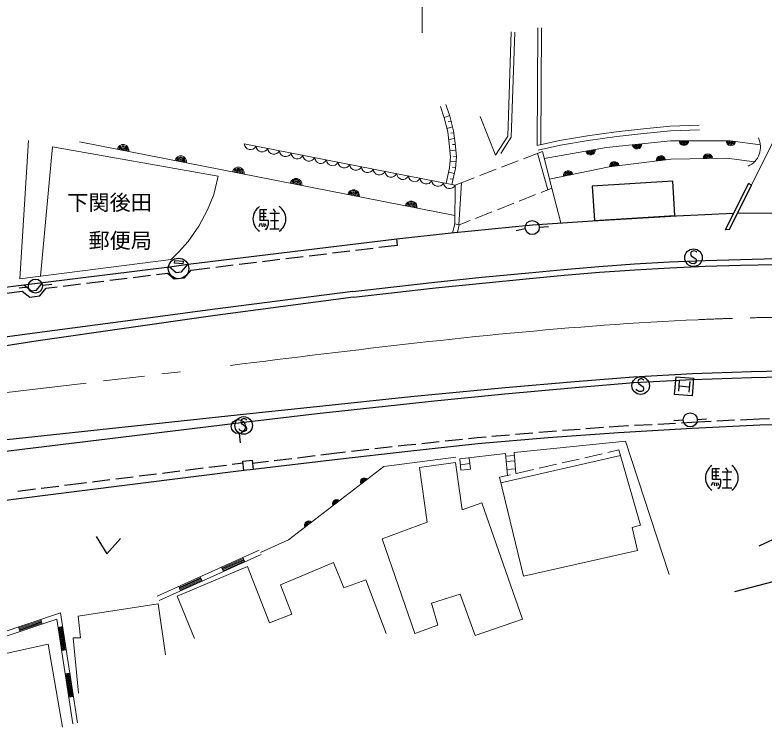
# Model space of a CAD drawing. Units: millimetres, scale not verified. Extents: x 40000 to 680000, y 20000 to 380000.
# Drawn here: x 271644 to 335424, y 273952 to 334528 of the extents above; entities that cross this region are included whole.
import ezdxf
from ezdxf.enums import TextEntityAlignment as Align

# ---------------------------------------------------------------- set-up
doc = ezdxf.new("R2010")
doc.units = ezdxf.units.MM
doc.header["$LTSCALE"] = 1000
doc.linetypes.add('CHAIN', pattern=[18.5, 12, -1.5, 3.5, -1.5])
for name, color, linetype, lineweight in [('M-BGD', 7, 'Continuous', 25), ('M-BMK', 2, 'CHAIN', 13), ('M-BMK-OTRS', 5, 'Continuous', 25), ('M-STR-HTXT', 7, 'Continuous', 13), ('M-STR-STRC', 7, 'Continuous', 25), ('M-WORK', 1, 'Continuous', 13)]:
    doc.layers.add(name, color=color, linetype=linetype, lineweight=lineweight)
doc.styles.add('ＭＳ ゴシック', font='')
doc.styles.get('ＭＳ ゴシック').set_extended_font_data('MS Gothic')

msp = doc.modelspace()

# ---------------------------------------------------------------- linework, layer by layer
at = {"layer": 'M-BGD'}
for p, q in [((327648, 320400), (320798, 319972)), ((327831, 317471), (327648, 320400)), ((332153, 316255), (334098, 320194)), ((334367, 320061), (334098, 320194)), ((320798, 319972), (320981, 317043)), ((332495, 316269), (334367, 320061)), ((292509, 317031), (292508, 317969)), ((292508, 317969), (293094, 317969)), ((292509, 317678), (293039, 317678)), ((292806, 317969), (292806, 317031)), ((293336, 317678), (294157, 317678)), ((293336, 317678), (294151, 317678)), ((293627, 318034), (293802, 317740)), ((293740, 317678), (293741, 316327)), ((292509, 317384), (293036, 317384)), ((293217, 317031), (292509, 317031)), ((293217, 316727), (293217, 317031)), ((293395, 317031), (294093, 317032)), ((320981, 317043), (327831, 317471)), ((292511, 316795), (292394, 316505)), ((292629, 316797), (292689, 316505)), ((292805, 316795), (292864, 316507)), ((292922, 316795), (293040, 316560)), ((293036, 316268), (293159, 316436)), ((293159, 316436), (293217, 316727)), ((316286, 316479), (317084, 316520)), ((292926, 316330), (293036, 316268)), ((293333, 316327), (294148, 316327)), ((315098, 316329), (314314, 316171)), ((332495, 316269), (332153, 316255)), ((304226, 314956), (304164, 315472)), ((298667, 314282), (300156, 314463)), ((300652, 314523), (302141, 314703)), ((302638, 314763), (304226, 314956)), ((294696, 313801), (296185, 313981)), ((296681, 314041), (298170, 314222)), ((333408, 313738), (336436, 313803)), ((285225, 313409), (285245, 313649)), ((285946, 313349), (285225, 313409)), ((285245, 313649), (285966, 313590)), ((285823, 312664), (286394, 313318)), ((285966, 313590), (285946, 313349)), ((288740, 313078), (290229, 313259)), ((290725, 313319), (292214, 313500)), ((292710, 313560), (294200, 313740)), ((321372, 313140), (324383, 313351)), ((324383, 313351), (327386, 313515)), ((327386, 313515), (330401, 313651)), ((330401, 313651), (333408, 313738)), ((283684, 312451), (284635, 312570)), ((284635, 312570), (285208, 312086)), ((284797, 313114), (285378, 312624)), ((285378, 312624), (285823, 312664)), ((286078, 312165), (286655, 312826)), ((286655, 312826), (288243, 313018)), ((311402, 312217), (315403, 312603)), ((315403, 312603), (318375, 312889)), ((318375, 312889), (321372, 313140)), ((277730, 311708), (279218, 311894)), ((279714, 311956), (281203, 312142)), ((281699, 312204), (283188, 312389)), ((285208, 312086), (286078, 312165)), ((307403, 311801), (311402, 312217)), ((272791, 311385), (271997, 311286)), ((272409, 311565), (273059, 311060)), ((273483, 311113), (274029, 311770)), ((273751, 310623), (274298, 311280)), ((273982, 311530), (274776, 311625)), ((274298, 311280), (275249, 311398)), ((275745, 311460), (277234, 311646)), ((300412, 311005), (307403, 311801)), ((270691, 310826), (272260, 311022)), ((272260, 311022), (272909, 310517)), ((272909, 310517), (273751, 310623)), ((273059, 311060), (273483, 311113)), ((300412, 311005), (288472, 309472)), ((288472, 309472), (281493, 308536)), ((281493, 308536), (273523, 307484)), ((273523, 307484), (268540, 306818)), ((329341, 303517), (334362, 303699)), ((334362, 303699), (338814, 303794)), ((319334, 302844), (324342, 303248)), ((324342, 303248), (329341, 303517)), ((313348, 302298), (319334, 302844)), ((297384, 300614), (307356, 301689)), ((307356, 301689), (313348, 302298)), ((291400, 299916), (297384, 300614)), ((268533, 297152), (291400, 299916)), ((327891, 299786), (326393, 299701)), ((328542, 300047), (327744, 300003)), ((329277, 299863), (328390, 299814)), ((330910, 299946), (329277, 299863)), ((329740, 300124), (330538, 300183)), ((332907, 300046), (331409, 299971)), ((335040, 300154), (333407, 300071)), ((335885, 300170), (335040, 300154)), ((319758, 299273), (318262, 299164)), ((321752, 299419), (320256, 299310)), ((323010, 299511), (322251, 299456)), ((323897, 299561), (323010, 299511)), ((325894, 299673), (324396, 299589)), ((290726, 298918), (290812, 298123)), ((311005, 298555), (310252, 298475)), ((311763, 298620), (311005, 298555)), ((313755, 298792), (312261, 298663)), ((315748, 298964), (314253, 298835)), ((317004, 299072), (316246, 299006)), ((317763, 299127), (317004, 299072)), ((305025, 297918), (304268, 297832)), ((305777, 297998), (305025, 297918)), ((307766, 298210), (306275, 298051)), ((309755, 298422), (308263, 298263)), ((299039, 297237), (297688, 297074)), ((299796, 297323), (299039, 297237)), ((301784, 297549), (300293, 297380)), ((303771, 297776), (302280, 297606)), ((291041, 296556), (291835, 296652)), ((291835, 296652), (291932, 295857)), ((295206, 296776), (293717, 296597)), ((297192, 297015), (295702, 296836)), ((287665, 295965), (286177, 295779)), ((289650, 296214), (288161, 296028)), ((291061, 296391), (290146, 296277)), ((291137, 295761), (291041, 296556)), ((293220, 296537), (291869, 296375)), ((331037, 295001), (331037, 295939)), ((331037, 295939), (331622, 295939)), ((331334, 295939), (331335, 295001)), ((332156, 296004), (332330, 295710)), ((283696, 295468), (282208, 295281)), ((285681, 295717), (284193, 295530)), ((331037, 295648), (331567, 295648)), ((331037, 295353), (331564, 295354)), ((331865, 295648), (332686, 295648)), ((331865, 295648), (332679, 295648)), ((332269, 295648), (332269, 294297)), ((277743, 294721), (276828, 294606)), ((279728, 294970), (278239, 294783)), ((281712, 295219), (280224, 295032)), ((331040, 294765), (330923, 294475)), ((331745, 295001), (331037, 295001)), ((331157, 294767), (331218, 294475)), ((331333, 294765), (331392, 294476)), ((331451, 294765), (331568, 294530)), ((331687, 294406), (331745, 294697)), ((331745, 294697), (331745, 295001)), ((331923, 295001), (332622, 295002)), ((273381, 294181), (271892, 293998)), ((275366, 294426), (273877, 294242)), ((276828, 294606), (275862, 294487)), ((331455, 294300), (331564, 294238)), ((331564, 294238), (331687, 294406)), ((331862, 294296), (332677, 294297)), ((364224, 293721), (332912, 285447)), ((338339, 290876), (334984, 289348)), ((278546, 290169), (279477, 288688)), ((279477, 288688), (280639, 289996))]:
    msp.add_line(p, q, dxfattribs=at)
for centre, radius in [((315686, 316448), 600), ((285573, 312967), 875), ((273386, 311458), 600), ((329141, 300080), 600), ((290662, 299515), 600)]:
    msp.add_circle(centre, radius, dxfattribs=at)
for centre, start, end in [((293169, 317178), 123.87615, 236.1661), ((293440, 317178), 303.87615, 56.1661), ((331697, 295148), 123.87615, 236.1661), ((331968, 295148), 303.87615, 56.1661)]:
    msp.add_arc(centre, 1264, start, end, dxfattribs=at)
at = {"layer": 'M-BMK'}
for p, q in [((320810, 308059), (319813, 307981)), ((321807, 308133), (320810, 308059)), ((322805, 308205), (321807, 308133)), ((323802, 308273), (322805, 308205)), ((324800, 308337), (323802, 308273)), ((325798, 308398), (324800, 308337)), ((326797, 308456), (325798, 308398)), ((327795, 308510), (326797, 308456)), ((328794, 308560), (327795, 308510)), ((329793, 308606), (328794, 308560)), ((313836, 307456), (312841, 307360)), ((314832, 307551), (313836, 307456)), ((315827, 307642), (314832, 307551)), ((316823, 307731), (315827, 307642)), ((317820, 307817), (316823, 307731)), ((318816, 307901), (317820, 307817)), ((319813, 307981), (318816, 307901)), ((307867, 306846), (306873, 306737)), ((308862, 306953), (307867, 306846)), ((309856, 307058), (308862, 306953)), ((310851, 307161), (309856, 307058)), ((311846, 307261), (310851, 307161)), ((312841, 307360), (311846, 307261)), ((301905, 306171), (300912, 306053)), ((302899, 306287), (301905, 306171)), ((303892, 306401), (302899, 306287)), ((304886, 306515), (303892, 306401)), ((305879, 306627), (304886, 306515)), ((306873, 306737), (305879, 306627)), ((296941, 305574), (295949, 305452)), ((297934, 305695), (296941, 305574)), ((298926, 305816), (297934, 305695)), ((299919, 305935), (298926, 305816)), ((300912, 306053), (299919, 305935)), ((291979, 304961), (290987, 304837)), ((292971, 305084), (291979, 304961)), ((293964, 305207), (292971, 305084)), ((294956, 305330), (293964, 305207)), ((295949, 305452), (294956, 305330)), ((290987, 304837), (289994, 304713)), ((265787, 301793), (285729, 304178))]:
    msp.add_line(p, q, dxfattribs=at)
msp.add_arc((340832, 58850), 250000, 80.28109, 92.53072, dxfattribs=at)
at = {"layer": 'M-BMK-OTRS'}
for p, q in [((327963, 317449), (332806, 317657)), ((333185, 317683), (336253, 317668)), ((315710, 316679), (320824, 317003)), ((320824, 317003), (327963, 317449)), ((308788, 315988), (315710, 316679)), ((304164, 315472), (308788, 315988)), ((286394, 313318), (304164, 315472)), ((284797, 313114), (286394, 313318)), ((274029, 311770), (284797, 313114)), ((240555, 307591), (272409, 311565)), ((272409, 311565), (274029, 311770)), ((329306, 299344), (323044, 298992)), ((335058, 299634), (329306, 299344)), ((339240, 299716), (335058, 299634)), ((317048, 298554), (311055, 298037)), ((323044, 298992), (317048, 298554)), ((311055, 298037), (305083, 297402)), ((305083, 297402), (299101, 296721)), ((299101, 296721), (291931, 295858)), ((291137, 295766), (276905, 293981)), ((291932, 295857), (291137, 295761)), ((276905, 293981), (268524, 292947))]:
    msp.add_line(p, q, dxfattribs=at)
at = {"layer": 'M-STR-HTXT'}
msp.add_line((306322, 333020), (306301, 345214), dxfattribs=at)
at = {"layer": 'M-STR-STRC'}
for p, q in [((329406, 314451), (329220, 314376)), ((329526, 314441), (329406, 314451)), ((329643, 314402), (329526, 314441)), ((329220, 314376), (329175, 314200)), ((329175, 314200), (329222, 314045)), ((329222, 314045), (329621, 313771)), ((329698, 314337), (329643, 314402)), ((329086, 313484), (329033, 313579)), ((329258, 313380), (329086, 313484)), ((329467, 313363), (329258, 313380)), ((329624, 313440), (329467, 313363)), ((329621, 313771), (329669, 313617)), ((329669, 313617), (329624, 313440)), ((330416, 313151), (333418, 313238)), ((333418, 313238), (336439, 313303)), ((318416, 312391), (321407, 312641)), ((321407, 312641), (324410, 312852)), ((324410, 312852), (327409, 313016)), ((327409, 313016), (330416, 313151)), ((311451, 311719), (315451, 312106)), ((315451, 312106), (318416, 312391)), ((300468, 310508), (307454, 311304)), ((307454, 311304), (311451, 311719)), ((300468, 310508), (288484, 308946)), ((288484, 308946), (281539, 307951)), ((281539, 307951), (273619, 306802)), ((273619, 306802), (268637, 306039)), ((334351, 304199), (338905, 304296)), ((319301, 303359), (324309, 303746)), ((324309, 303746), (329323, 304017)), ((327807, 302245), (327931, 303740)), ((327931, 303740), (329426, 303616)), ((329426, 303616), (329302, 302122)), ((329323, 304017), (334351, 304199)), ((313382, 302823), (319301, 303359)), ((324724, 303498), (324679, 303321)), ((324679, 303321), (324726, 303167)), ((324910, 303573), (324724, 303498)), ((324726, 303167), (325125, 302893)), ((325030, 303563), (324910, 303573)), ((325147, 303523), (325030, 303563)), ((325202, 303459), (325147, 303523)), ((328205, 303416), (328131, 302519)), ((328168, 302968), (329065, 302894)), ((329102, 303342), (329028, 302445)), ((305362, 302067), (313382, 302823)), ((324590, 302606), (324537, 302701)), ((324762, 302502), (324590, 302606)), ((324971, 302484), (324762, 302502)), ((325128, 302562), (324971, 302484)), ((325125, 302893), (325172, 302739)), ((325172, 302739), (325128, 302562)), ((297321, 301226), (305362, 302067)), ((329302, 302122), (327807, 302245)), ((291352, 300587), (297321, 301226)), ((268426, 298149), (291352, 300587)), ((290918, 300104), (290873, 299927)), ((290873, 299927), (290921, 299773)), ((291105, 300179), (290918, 300104)), ((290921, 299773), (291320, 299499)), ((291224, 300169), (291105, 300179)), ((291342, 300129), (291224, 300169)), ((291396, 300065), (291342, 300129)), ((290784, 299212), (290732, 299307)), ((290956, 299108), (290784, 299212)), ((291322, 299168), (291165, 299090)), ((291320, 299499), (291367, 299345)), ((291367, 299345), (291322, 299168)), ((291165, 299090), (290956, 299108))]:
    msp.add_line(p, q, dxfattribs=at)
for centre in [(329419, 313878), (324923, 303000), (291118, 299606)]:
    msp.add_circle(centre, 750, dxfattribs=at)
at = {"layer": 'M-WORK'}
for p, q in [((313899, 333085), (313601, 324232)), ((314199, 333075), (313898, 324141)), ((316167, 333428), (316107, 323420)), ((316467, 333426), (316407, 323487)), ((334367, 320061), (339591, 330648)), ((308197, 325774), (307863, 326756)), ((308677, 325916), (308337, 326917)), ((308658, 325970), (308185, 325809)), ((308987, 324684), (308677, 325916)), ((308495, 324591), (308197, 325774)), ((308785, 325486), (308543, 325425)), ((311267, 325905), (312565, 322589)), ((308907, 325002), (308423, 324879)), ((309125, 323626), (308987, 324684)), ((322829, 324590), (325150, 324855)), ((325150, 324855), (327422, 325061)), ((325190, 324457), (327449, 324662)), ((327422, 325061), (329909, 325161)), ((327449, 324662), (329925, 324761)), ((308628, 323573), (308495, 324591)), ((309070, 324016), (308579, 323947)), ((309000, 324511), (308753, 324476)), ((313601, 324232), (312565, 322589)), ((313898, 324141), (313013, 322736)), ((318012, 323846), (320403, 324242)), ((320403, 324242), (322829, 324590)), ((320464, 323846), (322880, 324193)), ((322880, 324193), (325190, 324457)), ((272057, 312075), (272799, 323848)), ((309095, 317474), (277135, 323741)), ((291170, 323566), (309133, 320059)), ((308725, 322460), (308628, 323573)), ((309134, 323520), (308887, 323499)), ((309226, 322463), (309125, 323626)), ((316107, 323420), (318012, 323846)), ((316194, 323030), (318088, 323453)), ((318088, 323453), (320464, 323846)), ((273810, 312301), (274825, 323320)), ((274825, 323320), (288950, 320818)), ((309178, 323022), (308679, 322979)), ((314945, 322300), (316558, 322923)), ((317023, 319663), (316149, 322765)), ((316558, 322923), (317364, 319798)), ((308656, 321536), (308725, 322460)), ((309221, 322524), (308972, 322502)), ((309152, 321464), (309226, 322463)), ((313079, 321581), (314478, 322121)), ((308365, 320209), (308656, 321536)), ((309194, 322025), (308695, 322063)), ((308854, 320102), (309152, 321464)), ((309156, 321527), (308907, 321545)), ((288950, 320818), (288580, 319245)), ((309058, 321037), (308570, 321144)), ((311213, 320861), (312612, 321401)), ((308951, 320549), (308707, 320602)), ((309133, 320059), (310746, 320681)), ((309445, 316668), (309659, 320262)), ((309133, 320059), (309085, 316765)), ((316439, 319431), (317364, 319798)), ((317364, 319798), (318126, 316832)), ((288580, 319245), (288023, 317939)), ((314580, 318694), (315974, 319247)), ((312721, 317956), (314115, 318509)), ((288023, 317939), (287307, 316552)), ((310862, 317218), (312256, 317771)), ((309473, 316667), (310397, 317034)), ((287307, 316552), (286377, 315271)), ((308891, 315998), (309085, 316765)), ((309085, 316765), (309473, 316667)), ((309314, 316040), (309473, 316667)), ((286377, 315271), (285580, 314337)), ((285580, 314337), (284954, 313735)), ((272057, 312075), (284954, 313735)), ((314149, 297298), (323631, 298265)), ((323631, 298265), (327348, 286925)), ((309532, 296756), (313415, 297226)), ((313415, 297226), (313574, 295347)), ((314149, 297298), (314293, 295512)), ((323067, 297524), (322130, 297309)), ((323067, 297524), (324903, 291124)), ((303049, 296116), (309191, 296896)), ((309532, 296756), (309618, 295807)), ((310314, 296851), (310431, 295879)), ((313021, 294726), (323205, 297044)), ((313435, 296989), (314169, 297042)), ((313473, 296534), (314206, 296590)), ((319693, 296750), (318231, 296415)), ((321642, 297197), (320180, 296862)), ((309150, 296451), (306078, 296037)), ((306078, 296037), (306745, 291367)), ((309709, 292421), (309150, 296451)), ((309576, 296270), (310372, 296371)), ((317744, 296303), (316281, 295968)), ((309618, 295807), (310431, 295879)), ((313845, 295409), (312907, 295194)), ((313531, 295859), (314259, 295929)), ((315794, 295856), (314332, 295521)), ((314957, 286791), (312907, 295194)), ((311383, 293034), (309709, 292421)), ((314848, 283122), (311383, 293034)), ((306745, 291367), (302902, 289950)), ((324903, 291124), (324193, 290921)), ((324193, 290921), (324650, 288963)), ((302902, 289950), (305698, 281919)), ((283758, 285077), (292435, 288984)), ((324650, 288963), (314957, 286791)), ((283922, 284712), (292599, 288620)), ((289262, 287468), (291085, 288289)), ((291217, 287997), (291053, 288362)), ((289295, 287395), (291118, 288216)), ((289327, 287322), (291151, 288143)), ((289360, 287249), (291184, 288070)), ((294261, 286041), (298768, 287950)), ((298768, 287950), (299643, 285785)), ((285454, 285081), (291434, 287598)), ((289229, 287541), (289393, 287176)), ((291434, 287598), (293326, 282824)), ((285614, 285825), (287438, 286647)), ((285647, 285752), (287471, 286574)), ((285680, 285679), (287504, 286501)), ((285713, 285606), (287537, 286428)), ((287570, 286355), (287405, 286719)), ((299643, 285785), (301506, 286464)), ((301506, 286464), (303256, 281921)), ((285582, 285898), (285746, 285534)), ((295207, 283556), (294261, 286041)), ((307114, 284492), (309563, 285266)), ((309563, 285266), (310826, 281740)), ((286917, 281479), (285454, 285081)), ((307662, 282622), (307114, 284492)), ((277022, 283394), (283839, 284439)), ((283839, 284439), (284452, 280089)), ((266242, 280543), (275524, 283653)), ((275524, 283653), (276964, 274296)), ((277227, 281536), (277022, 283394)), ((293326, 282824), (295207, 283556)), ((266654, 280260), (275201, 283123)), ((271971, 282378), (273868, 283013)), ((271997, 282302), (273893, 282938)), ((272022, 282226), (273918, 282862)), ((272047, 282151), (273944, 282786)), ((273969, 282710), (273842, 283089)), ((275201, 283123), (276569, 274235)), ((305698, 281919), (307662, 282622)), ((310826, 281740), (314848, 283122)), ((271946, 282454), (272073, 282075)), ((275703, 282491), (275308, 282430)), ((275387, 282442), (275691, 280466)), ((275466, 282454), (275770, 280478)), ((275545, 282467), (275849, 280490)), ((275624, 282479), (275928, 280502)), ((276599, 281534), (277227, 281536)), ((277065, 276826), (276599, 281534)), ((268210, 279620), (274459, 281001)), ((274459, 281001), (275681, 273952)), ((275612, 280453), (276007, 280514)), ((276312, 278538), (275916, 278477)), ((275995, 278489), (276300, 276512)), ((276074, 278501), (276379, 276524)), ((276154, 278513), (276458, 276536)), ((276233, 278525), (276537, 276549)), ((276221, 276500), (276616, 276561))]:
    msp.add_line(p, q, dxfattribs=at)
for points in [[(316717, 322307), (321999, 323259), (327460, 323829), (332548, 323813), (335117, 323479)], [(334619, 322043), (332258, 322347), (327516, 322258), (322243, 321608), (317170, 320548)], [(303049, 296116), (294932, 289879), (292536, 288808)]]:
    msp.add_lwpolyline(points, dxfattribs=at)
for centre, radius, start, end in [((333353, 323288), 1775, 293.70718, 25.88053), ((280849, 323013), 500, 348.90556, 168.90556), ((280849, 323013), 400, 348.90556, 168.90556), ((291693, 323589), 523, 182.56333, 335.34521), ((292691, 323394), 523, 182.56333, 335.34521), ((324617, 323532), 400, 185.96592, 5.96592), ((324617, 323532), 320, 185.96592, 5.96592), ((324617, 323532), 240, 185.96592, 5.96592), ((324617, 323532), 160, 185.96592, 5.96592), ((324617, 323532), 100, 185.96592, 5.96592), ((328602, 323826), 400, 179.81702, 359.81702), ((328602, 323826), 320, 179.81702, 359.81702), ((328602, 323826), 240, 179.81702, 359.81702), ((328602, 323826), 160, 179.81702, 359.81702), ((328602, 323826), 100, 179.81702, 359.81702), ((332601, 323806), 400, 172.58879, 352.58879), ((332601, 323806), 320, 172.58879, 352.58879), ((332601, 323806), 240, 172.58879, 352.58879), ((332601, 323806), 160, 172.58879, 352.58879), ((332601, 323806), 100, 172.58879, 352.58879), ((280849, 323013), 300, 348.90556, 168.90556), ((280849, 323013), 200, 348.90556, 168.90556), ((280849, 323013), 100, 348.90556, 168.90556), ((293689, 323199), 523, 182.56333, 335.34521), ((294687, 323005), 523, 182.56333, 335.34521), ((295685, 322810), 523, 182.56333, 335.34521), ((320653, 323016), 400, 190.21484, 10.21484), ((320653, 323016), 320, 190.21484, 10.21484), ((320653, 323016), 240, 190.21484, 10.21484), ((320653, 323016), 160, 190.21484, 10.21484), ((320653, 323016), 100, 190.21484, 10.21484), ((285755, 322051), 500, 348.90556, 168.90556), ((285755, 322051), 400, 348.90556, 168.90556), ((285755, 322051), 300, 348.90556, 168.90556), ((285755, 322051), 200, 348.90556, 168.90556), ((285755, 322051), 100, 348.90556, 168.90556), ((296682, 322615), 523, 182.56333, 335.34521), ((297680, 322420), 523, 182.56333, 335.34521), ((298678, 322225), 523, 182.56333, 335.34521), ((326645, 322150), 400, 7.02822, 187.02822), ((326645, 322150), 320, 7.02822, 187.02822), ((326645, 322150), 240, 7.02822, 187.02822), ((326645, 322150), 160, 7.02822, 187.02822), ((326645, 322150), 100, 7.02822, 187.02822), ((330638, 322317), 400, 1.08256, 181.08256), ((330638, 322317), 320, 1.08256, 181.08256), ((330638, 322317), 240, 1.08256, 181.08256), ((330638, 322317), 160, 1.08256, 181.08256), ((330638, 322317), 100, 1.08256, 181.08256), ((290662, 321089), 500, 348.90556, 168.90556), ((290662, 321089), 400, 348.90556, 168.90556), ((299676, 322031), 523, 182.56333, 335.34521), ((300674, 321836), 523, 182.56333, 335.34521), ((301672, 321641), 523, 182.56333, 335.34521), ((322675, 321661), 400, 7.02822, 187.02822), ((322675, 321661), 320, 7.02822, 187.02822), ((322675, 321661), 240, 7.02822, 187.02822), ((322675, 321661), 160, 7.02822, 187.02822), ((322675, 321661), 100, 7.02822, 187.02822), ((290662, 321089), 300, 348.90556, 168.90556), ((290662, 321089), 200, 348.90556, 168.90556), ((290662, 321089), 100, 348.90556, 168.90556), ((302670, 321446), 523, 182.56333, 335.34521), ((303668, 321251), 523, 182.56333, 335.34521), ((304666, 321057), 523, 182.56333, 335.34521), ((305664, 320862), 523, 182.56333, 335.34521), ((318754, 320879), 400, 11.79734, 191.79734), ((318754, 320879), 320, 11.79734, 191.79734), ((318754, 320879), 240, 11.79734, 191.79734), ((318754, 320879), 160, 11.79734, 191.79734), ((318754, 320879), 100, 11.79734, 191.79734), ((295568, 320127), 500, 348.90556, 168.90556), ((295568, 320127), 400, 348.90556, 168.90556), ((295568, 320127), 300, 348.90556, 168.90556), ((295568, 320127), 200, 348.90556, 168.90556), ((295568, 320127), 100, 348.90556, 168.90556), ((306662, 320667), 523, 182.56333, 335.34521), ((307660, 320472), 523, 182.56333, 335.34521), ((308658, 320277), 523, 182.56333, 335.34521), ((300475, 319165), 500, 348.90556, 168.90556), ((300475, 319165), 400, 348.90556, 168.90556), ((300475, 319165), 300, 348.90556, 168.90556), ((300475, 319165), 200, 348.90556, 168.90556), ((300475, 319165), 100, 348.90556, 168.90556), ((305381, 318202), 500, 348.90556, 168.90556), ((305381, 318202), 400, 348.90556, 168.90556), ((305381, 318202), 300, 348.90556, 168.90556), ((305381, 318202), 200, 348.90556, 168.90556), ((305381, 318202), 100, 348.90556, 168.90556), ((301402, 294782), 354, 46.33326, 208.73844), ((301402, 294782), 283, 48.5573, 206.5144), ((301402, 294782), 212, 52.30363, 202.76807), ((301402, 294782), 142, 60.01536, 195.05635), ((301402, 294782), 100, 70.33302, 184.73868), ((299024, 292954), 354, 46.33326, 208.73844), ((299024, 292954), 283, 48.5573, 206.5144), ((299024, 292954), 212, 52.30363, 202.76807), ((299024, 292954), 142, 60.01536, 195.05635), ((299024, 292954), 100, 70.33302, 184.73868), ((296645, 291127), 354, 46.33326, 208.73844), ((296645, 291127), 283, 48.5573, 206.5144), ((296645, 291127), 212, 52.30363, 202.76807), ((296645, 291127), 142, 60.01536, 195.05635), ((296645, 291127), 100, 70.33302, 184.73868)]:
    msp.add_arc(centre, radius, start, end, dxfattribs=at)

# ---------------------------------------------------------------- texts
at = {"layer": 'M-WORK', "style": 'ＭＳ ゴシック'}
for s, p in [('下関後田', (276099, 318574)), ('郵便局', (277904, 315341))]:
    msp.add_text(s, height=1320, rotation=0.021, dxfattribs=at).set_placement(p, align=Align.MIDDLE_LEFT)

doc.saveas('drawing.dxf')
